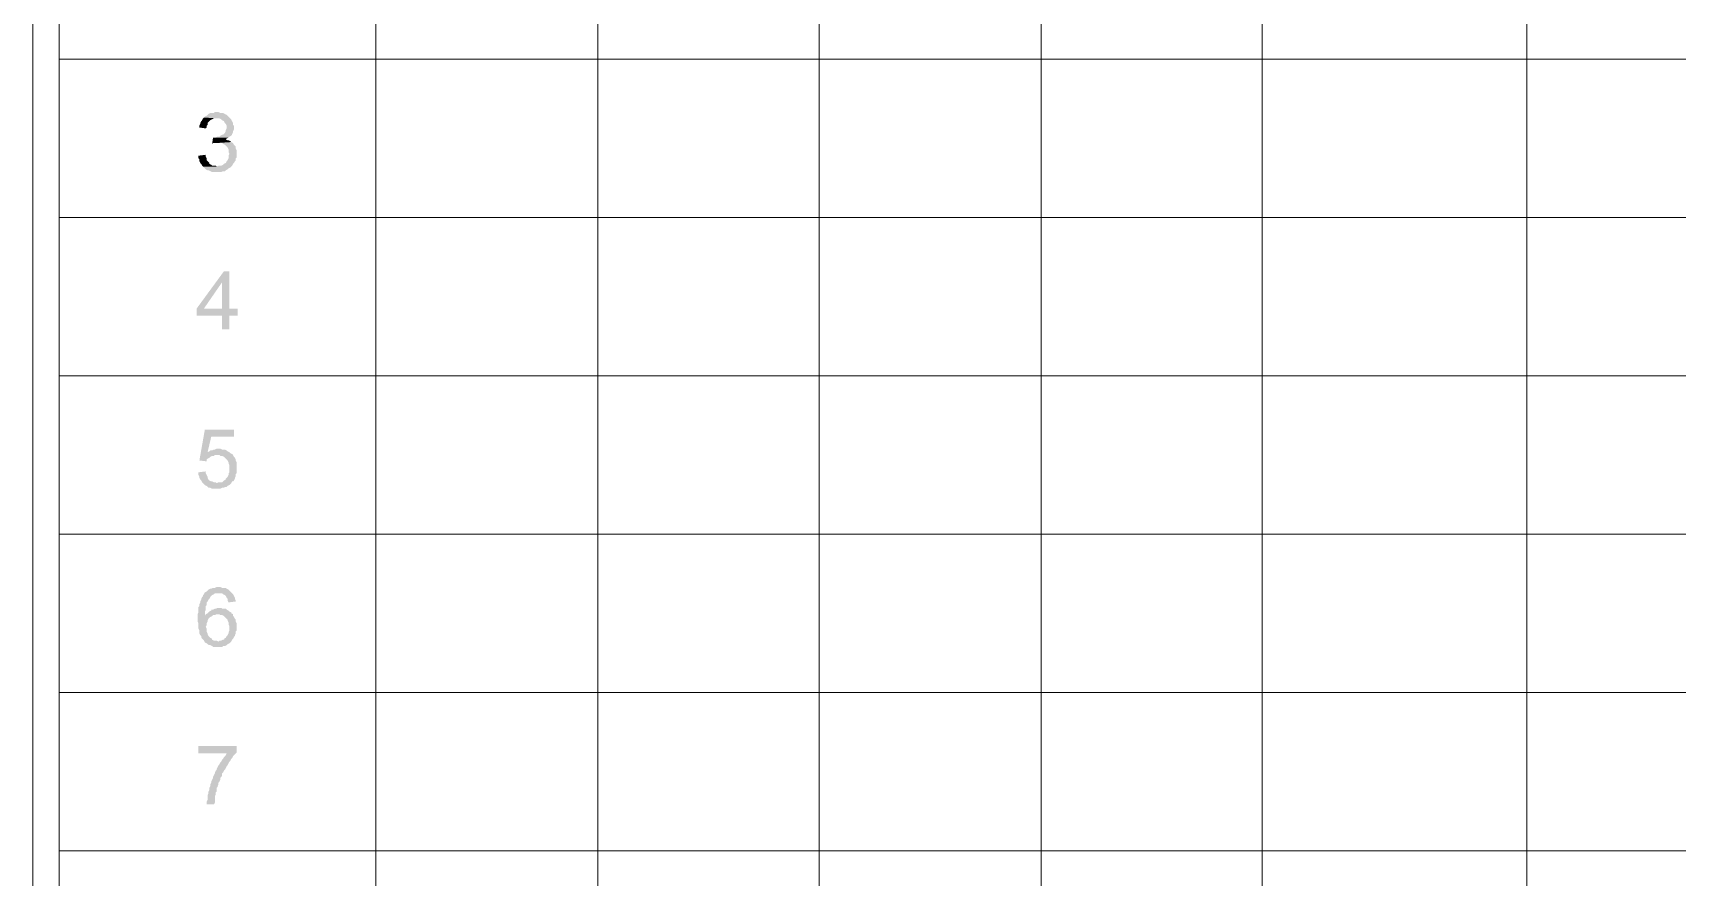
# Model space of a CAD drawing. Header units: inches. Extents: x 179598 to 179981, y 9195975 to 9196075.
# Drawn here: x 179715.491 to 179719.105, y 9196034.098 to 9196035.954 of the extents above; entities that cross this region are included whole.
import ezdxf

# ---------------------------------------------------------------- set-up
doc = ezdxf.new("R2010")
doc.units = ezdxf.units.IN
doc.header["$LTSCALE"] = 0.05
doc.header["$MEASUREMENT"] = 0
doc.linetypes.add('CONTINU', pattern=[0])
doc.layers.add('Cargas', color=150, linetype='Continuous', lineweight=30)

# ---------------------------------------------------------------- blocks, each defined once
blk = doc.blocks.new('QuadroCarga Model')
at = {"layer": 'Cargas', "linetype": 'CONTINU', "lineweight": 20, "transparency": 33554559}
for points in [[(4.9733, 10.8398), (4.9733, 10.9238), (4.9573, 10.9238), (4.9573, 10.8598), (4.9573, 10.8618), (4.9533, 10.8638), (4.9513, 10.8658), (4.9493, 10.8678), (4.9453, 10.8698), (4.9433, 10.8718), (4.9393, 10.8738), (4.9373, 10.8758), (4.9333, 10.8778), (4.9313, 10.8798), (4.9273, 10.8818), (4.9233, 10.8838), (4.9213, 10.8838), (4.9193, 10.8858), (4.9153, 10.8878), (4.9133, 10.8878), (4.9093, 10.8898), (4.9053, 10.8918), (4.9033, 10.8918), (4.8993, 10.8938), (4.8953, 10.8958), (4.8933, 10.8958), (4.8893, 10.8978), (4.8853, 10.8978), (4.8813, 10.8998), (4.8773, 10.8998), (4.8733, 10.9018), (4.8693, 10.9018), (4.8653, 10.9038), (4.8553, 10.9038), (4.8513, 10.9058), (4.8453, 10.9058), (4.8453, 10.8898), (4.8493, 10.8878), (4.8633, 10.8878), (4.8673, 10.8858), (4.8713, 10.8858), (4.8733, 10.8838), (4.8813, 10.8838), (4.8833, 10.8818), (4.8853, 10.8818), (4.8893, 10.8798), (4.8933, 10.8798), (4.8953, 10.8778), (4.8993, 10.8758), (4.9033, 10.8758), (4.9053, 10.8738), (4.9093, 10.8718), (4.9133, 10.8718), (4.9153, 10.8698), (4.9193, 10.8678), (4.9213, 10.8658), (4.9253, 10.8638), (4.9293, 10.8618), (4.9313, 10.8598), (4.9353, 10.8578), (4.9393, 10.8558), (4.9413, 10.8538), (4.9453, 10.8518), (4.9473, 10.8498), (4.9513, 10.8478), (4.9533, 10.8458), (4.9553, 10.8438), (4.9573, 10.8418), (4.9593, 10.8398)], [(5.3113, 10.9098), (5.3073, 10.9118), (5.3073, 10.9118), (5.3053, 10.9138), (5.3033, 10.9138), (5.3013, 10.9158), (5.2973, 10.9178), (5.2953, 10.9178), (5.2913, 10.9198), (5.2893, 10.9198), (5.2853, 10.9218), (5.2813, 10.9218), (5.2793, 10.9238), (5.2673, 10.9238), (5.2633, 10.9258), (5.2473, 10.9258), (5.2433, 10.9238), (5.2313, 10.9238), (5.2273, 10.9218), (5.2213, 10.9218), (5.2173, 10.9198), (5.2153, 10.9178), (5.2133, 10.9178), (5.2093, 10.9158), (5.2073, 10.9138), (5.2053, 10.9118), (5.2053, 10.9118), (5.2013, 10.9098), (5.1993, 10.9058), (5.1973, 10.9038), (5.1953, 10.8998), (5.1953, 10.8978), (5.1933, 10.8938), (5.1913, 10.8918), (5.1913, 10.8718), (5.1933, 10.8698), (5.1933, 10.8658), (5.1953, 10.8618), (5.1973, 10.8598), (5.1973, 10.8598), (5.1993, 10.8558), (5.2013, 10.8538), (5.2033, 10.8518), (5.2033, 10.8798), (5.2053, 10.8838), (5.2053, 10.8898), (5.2073, 10.8938), (5.2093, 10.8938), (5.2113, 10.8978), (5.2133, 10.8998), (5.2153, 10.9018), (5.2193, 10.9038), (5.2213, 10.9038), (5.2253, 10.9058), (5.2313, 10.9058), (5.2353, 10.9078), (5.2353, 10.9078), (5.2393, 10.9058), (5.2433, 10.9058), (5.2473, 10.9038), (5.2493, 10.9038), (5.2533, 10.9018), (5.2553, 10.8998), (5.2573, 10.8978), (5.2593, 10.8938), (5.2593, 10.9098), (5.2693, 10.9098), (5.2733, 10.9078), (5.2813, 10.9078), (5.2833, 10.9058), (5.2893, 10.9058), (5.2913, 10.9038), (5.2953, 10.9018), (5.2973, 10.8998), (5.3013, 10.8978), (5.3033, 10.8958), (5.3053, 10.8938), (5.3053, 10.8938), (5.3073, 10.8898), (5.3093, 10.8878), (5.3093, 10.8798)], [(5.5773, 10.9078), (5.5753, 10.9238), (5.5693, 10.9238), (5.5653, 10.9218), (5.5633, 10.9218), (5.5593, 10.9198), (5.5573, 10.9178), (5.5533, 10.9158), (5.5513, 10.9138), (5.5493, 10.9118), (5.5473, 10.9098), (5.5453, 10.9058), (5.5433, 10.9038), (5.5413, 10.9018), (5.5413, 10.8978), (5.5393, 10.8938), (5.5393, 10.8758), (5.5413, 10.8718), (5.5413, 10.8678), (5.5433, 10.8658), (5.5433, 10.8618), (5.5453, 10.8598), (5.5473, 10.8558), (5.5493, 10.8538), (5.5513, 10.8518), (5.5513, 10.8838), (5.5533, 10.8858), (5.5533, 10.8898), (5.5553, 10.8938), (5.5553, 10.8958), (5.5573, 10.8998), (5.5593, 10.9018), (5.5633, 10.9038), (5.5653, 10.9038), (5.5693, 10.9058), (5.5733, 10.9078)], [(5.6693, 10.8458), (5.6693, 10.9098), (5.6013, 10.9218), (5.5993, 10.9058), (5.6033, 10.9058), (5.6053, 10.9038), (5.6073, 10.8998), (5.6093, 10.8978), (5.6093, 10.8978), (5.6113, 10.8938), (5.6113, 10.8898), (5.6133, 10.8878), (5.6133, 10.8838), (5.6153, 10.8498), (5.6153, 10.8498), (5.6173, 10.8538), (5.6193, 10.9038), (5.6533, 10.8958), (5.6533, 10.8458)], [(6.0173, 10.8558), (6.0173, 10.8678), (5.9353, 10.9278), (5.9193, 10.9278), (5.9193, 10.8718), (5.8893, 10.8718), (5.8893, 10.8558), (5.9193, 10.8558), (5.9193, 10.8378), (5.9353, 10.8378), (5.9353, 10.9118), (5.9933, 10.8718)], [(6.2733, 10.9078), (6.2713, 10.9238), (6.2653, 10.9238), (6.2633, 10.9218), (6.2593, 10.9218), (6.2553, 10.9198), (6.2533, 10.9178), (6.2493, 10.9158), (6.2473, 10.9138), (6.2473, 10.8838), (6.2493, 10.8858), (6.2493, 10.8938), (6.2513, 10.8958), (6.2533, 10.8998), (6.2553, 10.8998), (6.2573, 10.9018), (6.2593, 10.9038), (6.2613, 10.9058), (6.2653, 10.9058), (6.2693, 10.9078)], [(6.3553, 10.9118), (6.3533, 10.9138), (6.3493, 10.9158), (6.3473, 10.9178), (6.3433, 10.9198), (6.3413, 10.9198), (6.3373, 10.9218), (6.3333, 10.9218), (6.3313, 10.9078), (6.3333, 10.9058), (6.3373, 10.9058), (6.3393, 10.9038), (6.3433, 10.9038), (6.3453, 10.9018), (6.3473, 10.8998), (6.3493, 10.8978), (6.3513, 10.8938), (6.3533, 10.8898), (6.3533, 10.8838)], [(5.2653, 10.8518), (5.2633, 10.8818), (5.2633, 10.8778), (5.2613, 10.8758), (5.2613, 10.8718), (5.2593, 10.8678), (5.2573, 10.8658), (5.2553, 10.8638), (5.2533, 10.8618), (5.2513, 10.8598), (5.2493, 10.8598), (5.2453, 10.8578), (5.2413, 10.8578), (5.2373, 10.8558), (5.2273, 10.8558), (5.2233, 10.8578), (5.2213, 10.8578), (5.2173, 10.8598), (5.2153, 10.8618), (5.2113, 10.8638), (5.2113, 10.8658), (5.2073, 10.8678), (5.2073, 10.8698), (5.2053, 10.8738), (5.2053, 10.8778), (5.2033, 10.8798), (5.2033, 10.8518), (5.2073, 10.8498), (5.2093, 10.8478), (5.2133, 10.8458), (5.2153, 10.8438), (5.2173, 10.8438), (5.2213, 10.8418), (5.2253, 10.8418), (5.2273, 10.8398), (5.2433, 10.8398), (5.2473, 10.8418), (5.2513, 10.8418), (5.2533, 10.8438), (5.2573, 10.8458), (5.2593, 10.8478), (5.2633, 10.8478)], [(5.2773, 10.8778), (5.2773, 10.8818), (5.2753, 10.8858), (5.2753, 10.8878), (5.2733, 10.8918), (5.2733, 10.8958), (5.2713, 10.8958), (5.2693, 10.8998), (5.2673, 10.9018), (5.2653, 10.9038), (5.2633, 10.9078), (5.2593, 10.9098), (5.2593, 10.8938), (5.2613, 10.8918), (5.2613, 10.8878), (5.2633, 10.8838), (5.2633, 10.8818), (5.2653, 10.8518), (5.2673, 10.8518), (5.2693, 10.8558), (5.2713, 10.8578), (5.2733, 10.8618), (5.2753, 10.8638), (5.2753, 10.8718), (5.2773, 10.8738)], [(5.3233, 10.8798), (5.3233, 10.8838), (5.3213, 10.8878), (5.3213, 10.8918), (5.3193, 10.8958), (5.3193, 10.8978), (5.3173, 10.9018), (5.3153, 10.9038), (5.3133, 10.9058), (5.3113, 10.9098), (5.3093, 10.8798), (5.3093, 10.8718), (5.3073, 10.8698), (5.3053, 10.8658), (5.3033, 10.8638), (5.3033, 10.8638), (5.2993, 10.8618), (5.2973, 10.8598), (5.2933, 10.8598), (5.2893, 10.8578), (5.2913, 10.8418), (5.2933, 10.8418), (5.2973, 10.8438), (5.2993, 10.8438), (5.3033, 10.8458), (5.3073, 10.8478), (5.3093, 10.8498), (5.3113, 10.8518), (5.3133, 10.8538), (5.3153, 10.8558), (5.3173, 10.8578), (5.3193, 10.8618), (5.3213, 10.8638), (5.3213, 10.8718), (5.3233, 10.8758)], [(5.6153, 10.8498), (5.6133, 10.8838), (5.6133, 10.8778), (5.6113, 10.8758), (5.6113, 10.8718), (5.6093, 10.8678), (5.6073, 10.8658), (5.6053, 10.8638), (5.6033, 10.8618), (5.6013, 10.8598), (5.5973, 10.8578), (5.5953, 10.8578), (5.5913, 10.8558), (5.5833, 10.8558), (5.5753, 10.8558), (5.5733, 10.8578), (5.5693, 10.8578), (5.5653, 10.8598), (5.5633, 10.8618), (5.5613, 10.8638), (5.5593, 10.8638), (5.5573, 10.8678), (5.5553, 10.8698), (5.5533, 10.8718), (5.5533, 10.8798), (5.5513, 10.8838), (5.5513, 10.8518), (5.5553, 10.8498), (5.5553, 10.8478), (5.5573, 10.8458), (5.5613, 10.8438), (5.5633, 10.8438), (5.5673, 10.8418), (5.5713, 10.8418), (5.5733, 10.8398), (5.5973, 10.8398), (5.6013, 10.8418), (5.6033, 10.8418), (5.6073, 10.8438), (5.6093, 10.8458), (5.6133, 10.8478)], [(5.6273, 10.8798), (5.6273, 10.8838), (5.6253, 10.8878), (5.6253, 10.8898), (5.6233, 10.8938), (5.6233, 10.8978), (5.6213, 10.8998), (5.6193, 10.9038), (5.6173, 10.8538), (5.6193, 10.8558), (5.6213, 10.8598), (5.6233, 10.8618), (5.6253, 10.8658), (5.6253, 10.8718), (5.6273, 10.8758)], [(6.0173, 10.8558), (5.9933, 10.8718), (5.9353, 10.8718), (5.9353, 10.9118), (5.9353, 10.8558)], [(6.3013, 10.8518), (6.2993, 10.8818), (6.2993, 10.8718), (6.2973, 10.8698), (6.2953, 10.8658), (6.2933, 10.8638), (6.2913, 10.8618), (6.2893, 10.8598), (6.2853, 10.8578), (6.2793, 10.8578), (6.2753, 10.8558), (6.2753, 10.8558), (6.2713, 10.8578), (6.2653, 10.8578), (6.2613, 10.8598), (6.2593, 10.8618), (6.2553, 10.8638), (6.2533, 10.8678), (6.2513, 10.8698), (6.2493, 10.8738), (6.2493, 10.8798), (6.2473, 10.8838), (6.2473, 10.9138), (6.2453, 10.9118), (6.2433, 10.9098), (6.2413, 10.9078), (6.2393, 10.9038), (6.2393, 10.9018), (6.2373, 10.8978), (6.2353, 10.8938), (6.2353, 10.8738), (6.2373, 10.8698), (6.2373, 10.8658), (6.2393, 10.8638), (6.2413, 10.8598), (6.2433, 10.8578), (6.2453, 10.8538), (6.2473, 10.8518), (6.2473, 10.8518), (6.2493, 10.8498), (6.2533, 10.8478), (6.2553, 10.8458), (6.2593, 10.8438), (6.2613, 10.8418), (6.2653, 10.8418), (6.2673, 10.8398), (6.2833, 10.8398), (6.2873, 10.8418), (6.2913, 10.8418), (6.2933, 10.8438), (6.2953, 10.8458), (6.2953, 10.8458), (6.2993, 10.8478)], [(6.3113, 10.8918), (6.2973, 10.8938), (6.2993, 10.8918), (6.2993, 10.8818), (6.3013, 10.8518), (6.3033, 10.8538), (6.3053, 10.8578), (6.3053, 10.8598), (6.3073, 10.8638), (6.3093, 10.8618), (6.3113, 10.8578), (6.3113, 10.8878)], [(6.3673, 10.8838), (6.3673, 10.8878), (6.3653, 10.8898), (6.3653, 10.8978), (6.3633, 10.9018), (6.3613, 10.9038), (6.3593, 10.9058), (6.3573, 10.9098), (6.3573, 10.9098), (6.3553, 10.9118), (6.3533, 10.8838), (6.3533, 10.8778), (6.3513, 10.8738), (6.3493, 10.8718), (6.3473, 10.8678), (6.3473, 10.8678), (6.3433, 10.8658), (6.3413, 10.8638), (6.3373, 10.8618), (6.3313, 10.8618), (6.3273, 10.8638), (6.3253, 10.8638), (6.3213, 10.8658), (6.3193, 10.8678), (6.3173, 10.8698), (6.3173, 10.8718), (6.3153, 10.8758), (6.3133, 10.8778), (6.3133, 10.8818), (6.3113, 10.8858), (6.3113, 10.8878), (6.3113, 10.8578), (6.3133, 10.8558), (6.3153, 10.8518), (6.3173, 10.8498), (6.3193, 10.8498), (6.3233, 10.8478), (6.3253, 10.8478), (6.3293, 10.8458), (6.3373, 10.8458), (6.3393, 10.8478), (6.3433, 10.8478), (6.3473, 10.8498), (6.3493, 10.8518), (6.3513, 10.8518), (6.3533, 10.8538), (6.3553, 10.8558), (6.3573, 10.8578), (6.3613, 10.8618), (6.3613, 10.8638), (6.3633, 10.8658), (6.3653, 10.8698), (6.3653, 10.8758), (6.3673, 10.8798)]]:
    blk.add_hatch(color=256, dxfattribs=at).paths.add_polyline_path(points)
at = {"layer": 'Cargas', "linetype": 'CONTINU', "lineweight": 5}
for points in [[(0.7633, -1.7642), (8.3973, -1.7642), (8.3973, 11.2878), (0.7633, 11.2878)], [(1.6113, -1.7062), (8.3393, -1.7062), (8.3393, 11.2298), (1.6113, 11.2298)]]:
    blk.add_lwpolyline(points, close=True, dxfattribs=at)
for points in [[(4.7433, 11.2298), (4.7433, -1.7062)], [(5.0913, 11.2298), (5.0913, -1.7062)], [(5.4393, 11.2298), (5.4393, -1.7062)], [(5.7873, 11.2298), (5.7873, -1.7062)], [(6.1353, 11.2298), (6.1353, -1.7062)], [(6.4833, 11.2298), (6.4833, -1.7062)], [(8.3393, 10.5338), (1.6113, 10.5338)], [(7.5273, 10.0458), (1.6113, 10.0458)], [(7.5273, 9.5598), (1.6113, 9.5598)], [(8.3393, 9.0718), (1.6113, 9.0718)], [(7.5273, 8.5858), (1.6113, 8.5858)], [(8.3393, 8.0038), (1.6113, 8.0038)]]:
    blk.add_lwpolyline(points, dxfattribs=at)

msp = doc.modelspace()

# ---------------------------------------------------------------- block references
at = {"layer": 'Cargas', "linetype": 'CONTINU', "lineweight": 20, "rotation": 90}
msp.add_blockref('QuadroCarga Model', (179726.7787, 9196029.4123), dxfattribs=at)

doc.saveas('drawing.dxf')
